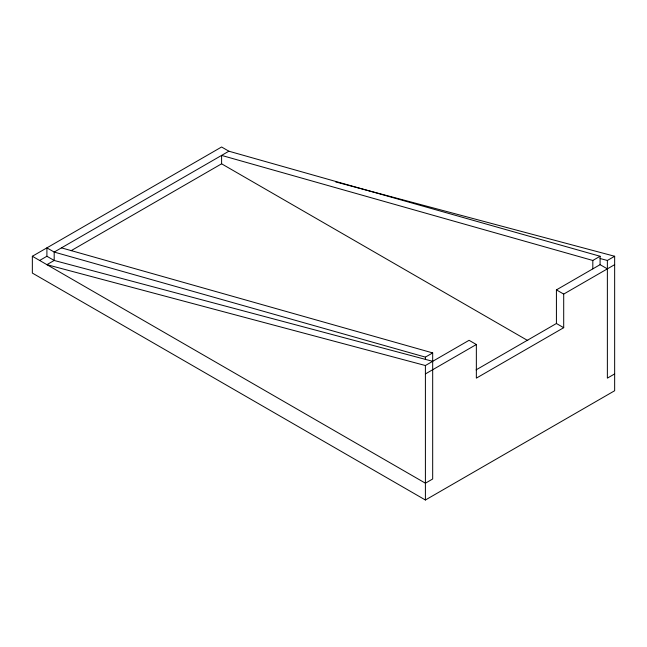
<?xml version="1.0" encoding="UTF-8"?>
<svg xmlns="http://www.w3.org/2000/svg" width="647" height="647" viewBox="0 0 647 647"><rect width="100%" height="100%" fill="white"/><g stroke="black" fill="none" stroke-linecap="round" stroke-linejoin="round"><path stroke-width="0.97" d="M335.656 181.92L614.65 256.261L614.65 390.739L425.402 500.002L32.35 273.074L32.35 256.261L221.597 146.998L228.876 151.204L600.092 256.261L600.092 264.663L556.42 289.88L556.42 323.5L476.063 369.89M39.629 260.466L46.907 256.261L54.186 260.466L432.681 361.317M228.876 151.204L54.186 252.063L46.907 247.858L46.907 256.261M71.089 250.704L221.597 163.812L527.798 340.589M614.65 264.663L563.699 294.086L563.699 327.697L476.354 378.131L476.354 344.511L469.075 340.306L425.402 365.523L46.907 264.663L54.186 260.466L54.186 252.063L425.402 357.12L432.681 352.914L432.681 478.99L425.402 483.188L32.35 256.261M221.597 163.812L221.597 155.409L592.814 260.466L600.092 256.261M600.092 258.525L607.371 260.466L614.65 256.261M425.402 373.926L476.354 344.511M614.65 373.926L607.371 378.131L607.371 260.466M61.465 247.858L432.681 352.914M600.092 264.663L607.371 268.869M556.42 289.88L563.699 294.086M556.42 323.5L563.699 327.697M592.814 260.466L592.814 268.869M425.402 357.12L425.402 359.376M425.402 365.523L425.402 500.002"/></g></svg>
